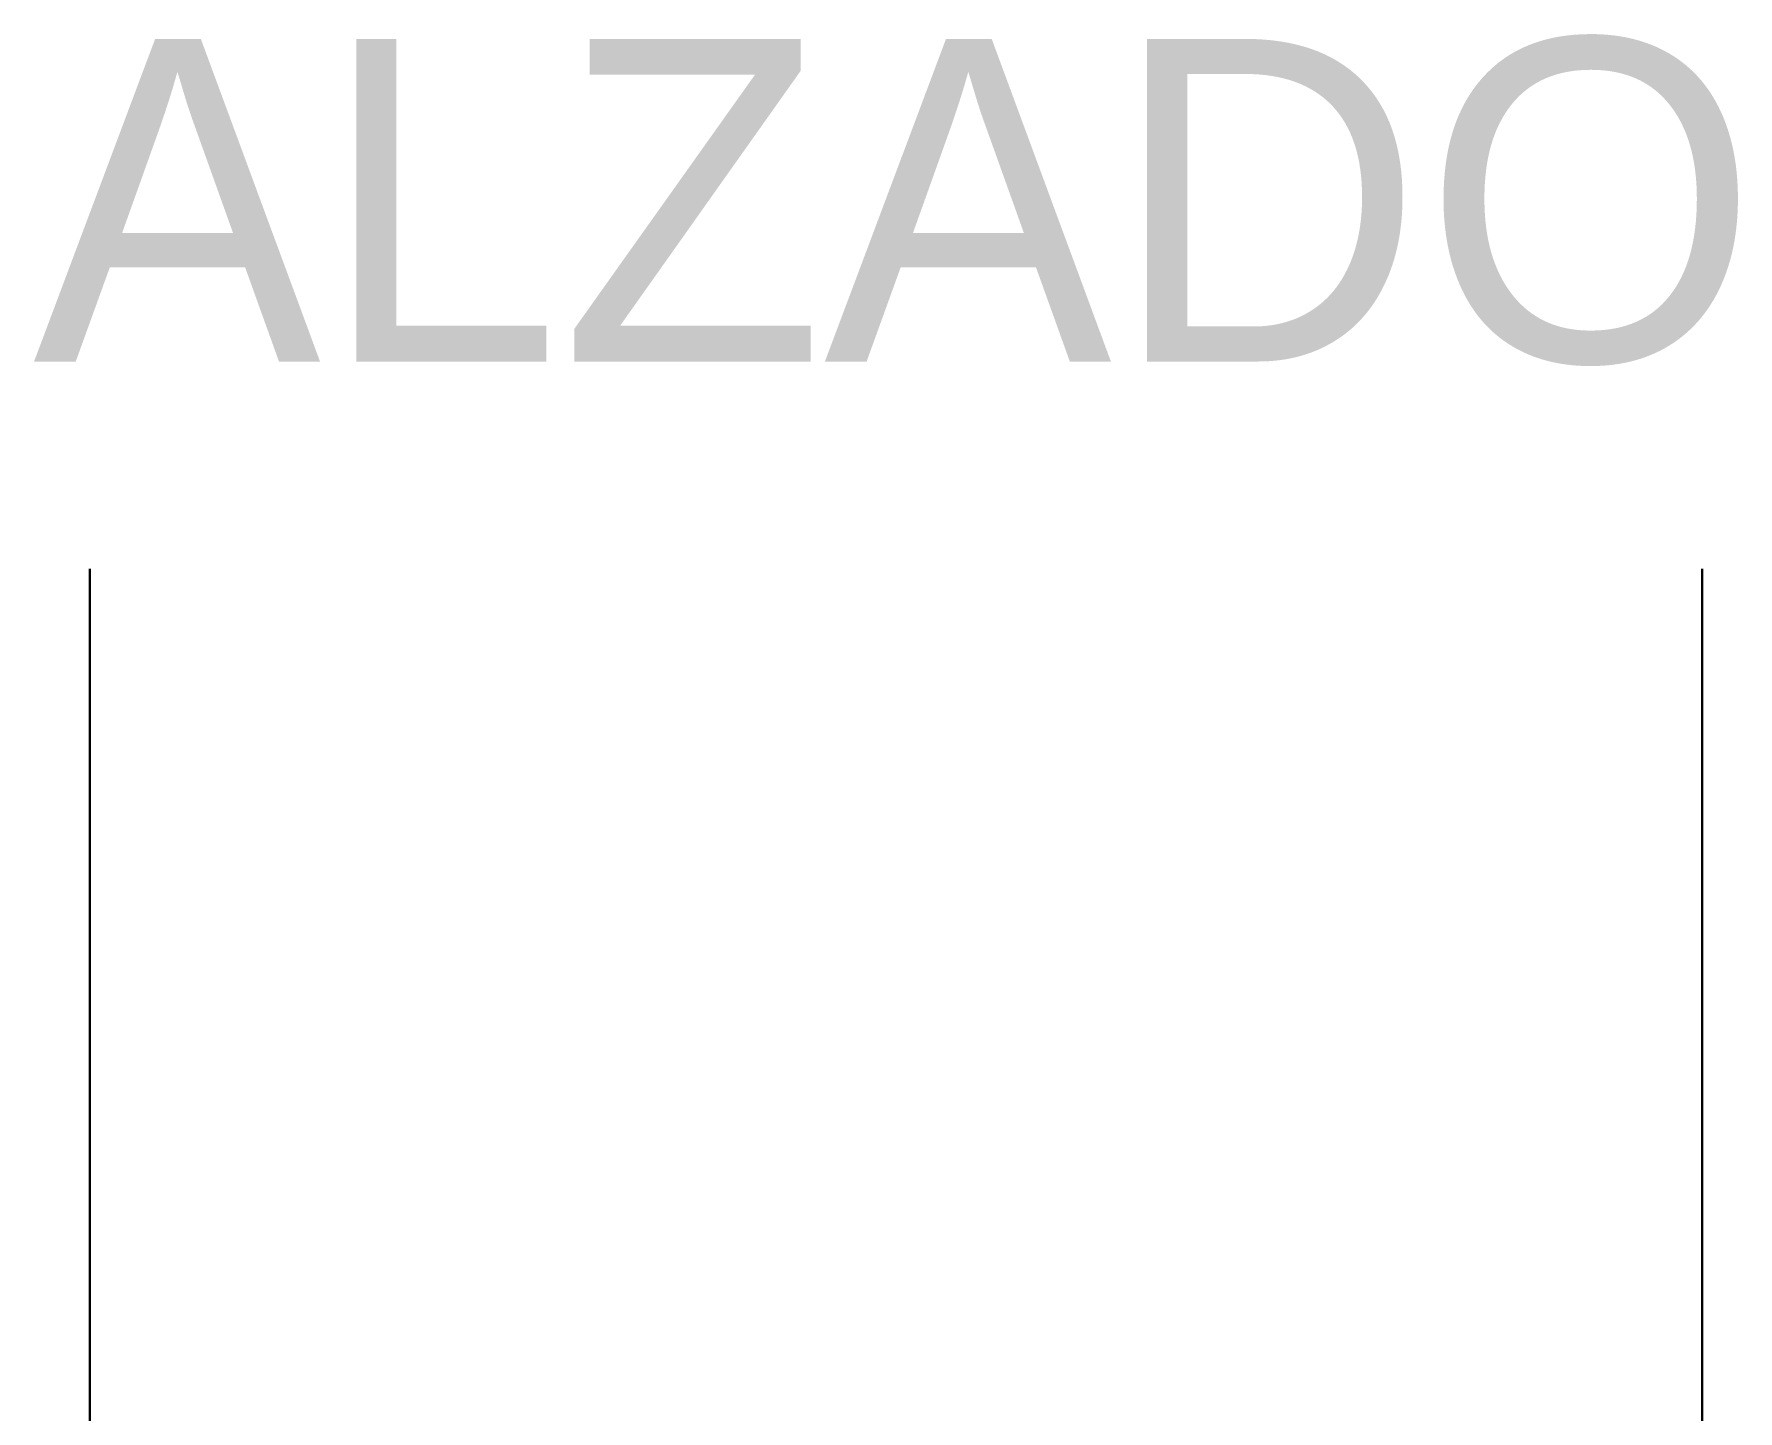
# Model space of a CAD drawing. Extents: x 0 to 2378, y 0 to 1682.
# Drawn here: x 617.84 to 654.82, y 1197.07 to 1226.95 of the extents above; entities that cross this region are included whole.
import ezdxf
from ezdxf.enums import TextEntityAlignment as Align

# ---------------------------------------------------------------- set-up
doc = ezdxf.new("R2010")
doc.units = 0
doc.layers.add('TEXTO', color=7, linetype='CONTINUOUS')
doc.layers.add('VISIBLE', color=7, linetype='CONTINUOUS')

msp = doc.modelspace()

# ---------------------------------------------------------------- linework, layer by layer
at = {"layer": 'VISIBLE'}
for p, q in [((619.0438, 1215.3431), (619.0438, 1215.0931)), ((619.0438, 1215.0931), (619.0438, 1215.3431)), ((654.0438, 1215.0931), (654.0438, 1215.3431)), ((654.0438, 1215.3431), (654.0438, 1215.0931)), ((619.0438, 1215.293), (619.0438, 1215.2401)), ((619.0438, 1215.2579), (619.0438, 1215.293)), ((619.0438, 1215.293), (619.0438, 1215.2531)), ((619.0438, 1214.8031), (619.0438, 1215.293)), ((619.0438, 1215.2831), (619.0438, 1215.2808)), ((619.0438, 1214.8233), (619.0438, 1215.2831)), ((619.0438, 1215.2831), (619.0438, 1214.763)), ((619.0438, 1215.263), (619.0438, 1215.2831)), ((619.0438, 1215.2808), (619.0438, 1215.263)), ((619.0438, 1215.263), (619.0438, 1214.713)), ((619.0438, 1214.713), (619.0438, 1215.263)), ((619.0438, 1215.2531), (619.0438, 1215.2579)), ((619.0438, 1214.7341), (619.0438, 1215.2531)), ((619.0438, 1215.2531), (619.0438, 1214.6731)), ((619.0438, 1215.2401), (619.0438, 1214.8031)), ((619.0438, 1215.0931), (619.0438, 1214.353)), ((619.0438, 1214.353), (619.0438, 1215.0931)), ((619.0438, 1214.5978), (619.0438, 1215.0931)), ((619.0438, 1215.0931), (619.0438, 1214.5328)), ((654.0438, 1215.2401), (654.0438, 1215.293)), ((654.0438, 1215.293), (654.0438, 1215.2579)), ((654.0438, 1215.2531), (654.0438, 1215.293)), ((654.0438, 1215.293), (654.0438, 1214.8031)), ((654.0438, 1215.2808), (654.0438, 1215.2831)), ((654.0438, 1215.2831), (654.0438, 1214.8233)), ((654.0438, 1214.763), (654.0438, 1215.2831)), ((654.0438, 1215.2831), (654.0438, 1215.263)), ((654.0438, 1215.263), (654.0438, 1215.2808)), ((654.0438, 1214.713), (654.0438, 1215.263)), ((654.0438, 1215.263), (654.0438, 1214.713)), ((654.0438, 1215.2579), (654.0438, 1215.2531)), ((654.0438, 1215.2531), (654.0438, 1214.7341)), ((654.0438, 1214.6731), (654.0438, 1215.2531)), ((654.0438, 1214.8031), (654.0438, 1215.2401)), ((654.0438, 1214.353), (654.0438, 1215.0931)), ((654.0438, 1215.0931), (654.0438, 1214.353)), ((654.0438, 1215.0931), (654.0438, 1214.5978)), ((654.0438, 1214.5328), (654.0438, 1215.0931)), ((619.0438, 1214.763), (619.0438, 1214.8233)), ((619.0438, 1214.8031), (619.0438, 1214.6886)), ((619.0438, 1214.6872), (619.0438, 1214.8031)), ((619.0438, 1213.8395), (619.0438, 1214.763)), ((619.0438, 1214.763), (619.0438, 1213.7031)), ((619.0438, 1214.6731), (619.0438, 1214.7341)), ((619.0438, 1214.713), (619.0438, 1213.623)), ((619.0438, 1213.623), (619.0438, 1214.713)), ((619.0438, 1213.9428), (619.0438, 1214.713)), ((619.0438, 1214.6886), (619.0438, 1213.7831)), ((619.0438, 1213.9005), (619.0438, 1214.6872)), ((619.0438, 1213.6912), (619.0438, 1214.6731)), ((619.0438, 1214.6731), (619.0438, 1214.6175)), ((619.0438, 1214.6175), (619.0438, 1213.573)), ((619.0438, 1213.9031), (619.0438, 1214.6175)), ((654.0438, 1214.8233), (654.0438, 1214.763)), ((654.0438, 1214.6886), (654.0438, 1214.8031)), ((654.0438, 1214.8031), (654.0438, 1214.6872)), ((654.0438, 1214.763), (654.0438, 1213.8395)), ((654.0438, 1213.7031), (654.0438, 1214.763)), ((654.0438, 1214.7341), (654.0438, 1214.6731)), ((654.0438, 1213.623), (654.0438, 1214.713)), ((654.0438, 1214.713), (654.0438, 1213.623)), ((654.0438, 1214.713), (654.0438, 1213.9428)), ((654.0438, 1213.7831), (654.0438, 1214.6886)), ((654.0438, 1214.6872), (654.0438, 1213.9005)), ((654.0438, 1214.6731), (654.0438, 1213.6912)), ((654.0438, 1214.6175), (654.0438, 1214.6731)), ((654.0438, 1213.573), (654.0438, 1214.6175)), ((654.0438, 1214.6175), (654.0438, 1213.9031)), ((619.0438, 1214.353), (619.0438, 1214.5978)), ((619.0438, 1214.5328), (619.0438, 1214.353)), ((619.0438, 1214.353), (619.0438, 1213.8122)), ((619.0438, 1213.9131), (619.0438, 1214.353)), ((654.0438, 1214.5978), (654.0438, 1214.353)), ((654.0438, 1214.353), (654.0438, 1214.5328)), ((654.0438, 1213.8122), (654.0438, 1214.353)), ((654.0438, 1214.353), (654.0438, 1213.9131)), ((619.0438, 1213.623), (619.0438, 1213.9428)), ((619.0438, 1213.133), (619.0438, 1213.9131)), ((619.0438, 1213.573), (619.0438, 1213.9031)), ((619.0438, 1213.7831), (619.0438, 1213.9005)), ((619.0438, 1213.9005), (619.0438, 1213.8118)), ((654.0438, 1213.9428), (654.0438, 1213.623)), ((654.0438, 1213.9131), (654.0438, 1213.133)), ((654.0438, 1213.9031), (654.0438, 1213.573)), ((654.0438, 1213.9005), (654.0438, 1213.7831)), ((654.0438, 1213.8118), (654.0438, 1213.9005)), ((619.0438, 1213.7031), (619.0438, 1213.8395)), ((619.0438, 1213.8395), (619.0438, 1213.7591)), ((619.0438, 1213.8122), (619.0438, 1213.133)), ((619.0438, 1213.8118), (619.0438, 1213.7831)), ((619.0438, 1213.7831), (619.0438, 1213.6361)), ((619.0438, 1212.4292), (619.0438, 1213.7831)), ((619.0438, 1213.7591), (619.0438, 1213.7031)), ((619.0438, 1212.3553), (619.0438, 1213.7031)), ((619.0438, 1213.7031), (619.0438, 1213.0104)), ((619.0438, 1213.573), (619.0438, 1213.6912)), ((619.0438, 1213.6361), (619.0438, 1212.263)), ((619.0438, 1213.623), (619.0438, 1212.0331)), ((619.0438, 1213.1352), (619.0438, 1213.623)), ((619.0438, 1212.1367), (619.0438, 1213.573)), ((619.0438, 1213.573), (619.0438, 1211.9731)), ((654.0438, 1213.8395), (654.0438, 1213.7031)), ((654.0438, 1213.7591), (654.0438, 1213.8395)), ((654.0438, 1213.133), (654.0438, 1213.8122)), ((654.0438, 1213.7831), (654.0438, 1213.8118)), ((654.0438, 1213.6361), (654.0438, 1213.7831)), ((654.0438, 1213.7831), (654.0438, 1212.4292)), ((654.0438, 1213.7031), (654.0438, 1213.7591)), ((654.0438, 1213.7031), (654.0438, 1212.3553)), ((654.0438, 1213.0104), (654.0438, 1213.7031)), ((654.0438, 1213.6912), (654.0438, 1213.573)), ((654.0438, 1212.263), (654.0438, 1213.6361)), ((654.0438, 1212.0331), (654.0438, 1213.623)), ((654.0438, 1213.623), (654.0438, 1213.1352)), ((654.0438, 1213.573), (654.0438, 1212.1367)), ((654.0438, 1211.9731), (654.0438, 1213.573)), ((619.0438, 1212.2101), (619.0438, 1213.1352)), ((619.0438, 1213.1352), (619.0438, 1212.3026)), ((619.0438, 1213.133), (619.0438, 1211.574)), ((619.0438, 1213.0714), (619.0438, 1213.133)), ((654.0438, 1213.1352), (654.0438, 1212.2101)), ((654.0438, 1212.3026), (654.0438, 1213.1352)), ((654.0438, 1211.574), (654.0438, 1213.133)), ((654.0438, 1213.133), (654.0438, 1213.0714)), ((619.0438, 1211.463), (619.0438, 1213.0714)), ((619.0438, 1213.0104), (619.0438, 1212.133)), ((619.0438, 1212.5571), (619.0438, 1213.0104)), ((654.0438, 1213.0714), (654.0438, 1211.463)), ((654.0438, 1212.133), (654.0438, 1213.0104)), ((654.0438, 1213.0104), (654.0438, 1212.5571)), ((619.0438, 1212.133), (619.0438, 1212.5571)), ((619.0438, 1211.8631), (619.0438, 1212.4493)), ((619.0438, 1212.263), (619.0438, 1212.4292)), ((654.0438, 1212.5571), (654.0438, 1212.133)), ((654.0438, 1212.4493), (654.0438, 1211.8631)), ((654.0438, 1212.4292), (654.0438, 1212.263)), ((619.0438, 1212.133), (619.0438, 1212.3553)), ((619.0438, 1212.3431), (619.0438, 1212.123)), ((619.0438, 1212.123), (619.0438, 1212.3431)), ((619.0438, 1212.3031), (619.0438, 1212.295)), ((619.0438, 1212.3031), (619.0438, 1212.263)), ((619.0438, 1211.8631), (619.0438, 1212.3031)), ((619.0438, 1212.3031), (619.0438, 1211.8631)), ((619.0438, 1212.263), (619.0438, 1212.3031)), ((619.0438, 1212.3026), (619.0438, 1212.2101)), ((619.0438, 1212.293), (619.0438, 1211.823)), ((619.0438, 1212.273), (619.0438, 1212.293)), ((619.0438, 1212.293), (619.0438, 1212.273)), ((619.0438, 1211.823), (619.0438, 1212.293)), ((619.0438, 1212.273), (619.0438, 1211.5941)), ((619.0438, 1211.773), (619.0438, 1212.273)), ((619.0438, 1212.273), (619.0438, 1211.773)), ((619.0438, 1212.263), (619.0438, 1212.0252)), ((619.0438, 1210.6148), (619.0438, 1212.263)), ((619.0438, 1212.263), (619.0438, 1211.7242)), ((619.0438, 1212.263), (619.0438, 1211.743)), ((619.0438, 1211.743), (619.0438, 1212.263)), ((619.0438, 1212.0331), (619.0438, 1212.2101)), ((619.0438, 1211.9731), (619.0438, 1212.1367)), ((619.0438, 1210.5169), (619.0438, 1212.133)), ((619.0438, 1212.133), (619.0438, 1210.0931)), ((619.0438, 1212.123), (619.0438, 1211.463)), ((619.0438, 1212.123), (619.0438, 1211.5296)), ((619.0438, 1212.0331), (619.0438, 1210.8711)), ((619.0438, 1210.2001), (619.0438, 1212.0331)), ((619.0438, 1212.0252), (619.0438, 1210.2531)), ((654.0438, 1212.3553), (654.0438, 1212.133)), ((654.0438, 1212.1261), (654.0438, 1212.3431)), ((654.0438, 1212.3431), (654.0438, 1212.34)), ((654.0438, 1212.34), (654.0438, 1212.123)), ((654.0438, 1212.295), (654.0438, 1212.3031)), ((654.0438, 1212.2636), (654.0438, 1212.3031)), ((654.0438, 1212.3031), (654.0438, 1212.2969)), ((654.0438, 1211.8693), (654.0438, 1212.3031)), ((654.0438, 1212.3031), (654.0438, 1212.3025)), ((654.0438, 1212.2101), (654.0438, 1212.3026)), ((654.0438, 1212.3025), (654.0438, 1212.263)), ((654.0438, 1212.2969), (654.0438, 1211.8631)), ((654.0438, 1211.8297), (654.0438, 1212.293)), ((654.0438, 1212.293), (654.0438, 1212.2928)), ((654.0438, 1212.2733), (654.0438, 1212.293)), ((654.0438, 1212.293), (654.0438, 1212.2864)), ((654.0438, 1212.2928), (654.0438, 1212.273)), ((654.0438, 1212.2864), (654.0438, 1211.823)), ((654.0438, 1212.273), (654.0438, 1212.2733)), ((654.0438, 1211.5941), (654.0438, 1212.273)), ((654.0438, 1212.273), (654.0438, 1212.266)), ((654.0438, 1211.7801), (654.0438, 1212.273)), ((654.0438, 1212.266), (654.0438, 1211.773)), ((654.0438, 1212.263), (654.0438, 1212.2636)), ((654.0438, 1212.0252), (654.0438, 1212.263)), ((654.0438, 1212.263), (654.0438, 1210.6148)), ((654.0438, 1211.7242), (654.0438, 1212.263)), ((654.0438, 1211.7504), (654.0438, 1212.263)), ((654.0438, 1212.263), (654.0438, 1212.2557)), ((654.0438, 1212.2557), (654.0438, 1211.743)), ((654.0438, 1212.2101), (654.0438, 1212.0331)), ((654.0438, 1212.1367), (654.0438, 1211.9731)), ((654.0438, 1212.133), (654.0438, 1210.5169)), ((654.0438, 1210.0931), (654.0438, 1212.133)), ((654.0438, 1212.123), (654.0438, 1212.1261)), ((654.0438, 1211.463), (654.0438, 1212.123)), ((654.0438, 1211.5296), (654.0438, 1212.123)), ((654.0438, 1212.123), (654.0438, 1212.1138)), ((654.0438, 1212.1138), (654.0438, 1211.463)), ((654.0438, 1210.8711), (654.0438, 1212.0331)), ((654.0438, 1212.0331), (654.0438, 1210.2001)), ((654.0438, 1210.2531), (654.0438, 1212.0252)), ((619.0438, 1211.9731), (619.0438, 1210.7909)), ((619.0438, 1210.0984), (619.0438, 1211.9731)), ((619.0438, 1211.8631), (619.0438, 1210.6501)), ((619.0438, 1210.9531), (619.0438, 1211.8631)), ((619.0438, 1211.8631), (619.0438, 1210.9531)), ((619.0438, 1211.823), (619.0438, 1210.5884)), ((619.0438, 1211.823), (619.0438, 1210.873)), ((619.0438, 1210.873), (619.0438, 1211.823)), ((619.0438, 1211.773), (619.0438, 1211.5611)), ((619.0438, 1210.8031), (619.0438, 1211.773)), ((619.0438, 1211.773), (619.0438, 1210.8031)), ((619.0438, 1211.743), (619.0438, 1211.7073)), ((619.0438, 1211.743), (619.0438, 1210.763)), ((619.0438, 1210.763), (619.0438, 1211.743)), ((619.0438, 1211.7073), (619.0438, 1211.3085)), ((654.0438, 1210.7909), (654.0438, 1211.9731)), ((654.0438, 1211.9731), (654.0438, 1210.0984)), ((654.0438, 1211.8631), (654.0438, 1211.8693)), ((654.0438, 1210.6501), (654.0438, 1211.8631)), ((654.0438, 1211.8631), (654.0438, 1211.8502)), ((654.0438, 1210.9659), (654.0438, 1211.8631)), ((654.0438, 1211.8502), (654.0438, 1210.9531)), ((654.0438, 1211.823), (654.0438, 1211.8297)), ((654.0438, 1210.5884), (654.0438, 1211.823)), ((654.0438, 1210.8864), (654.0438, 1211.823)), ((654.0438, 1211.823), (654.0438, 1211.8097)), ((654.0438, 1211.8097), (654.0438, 1210.873)), ((654.0438, 1211.773), (654.0438, 1211.7801)), ((654.0438, 1211.5611), (654.0438, 1211.773)), ((654.0438, 1211.773), (654.0438, 1211.7594)), ((654.0438, 1210.8167), (654.0438, 1211.773)), ((654.0438, 1211.7594), (654.0438, 1210.8031)), ((654.0438, 1211.743), (654.0438, 1211.7504)), ((654.0438, 1211.7073), (654.0438, 1211.743)), ((654.0438, 1210.7769), (654.0438, 1211.743)), ((654.0438, 1211.743), (654.0438, 1211.7292)), ((654.0438, 1211.7292), (654.0438, 1210.763)), ((654.0438, 1211.3085), (654.0438, 1211.7073)), ((619.0438, 1211.574), (619.0438, 1211.463)), ((619.0438, 1210.8031), (619.0438, 1211.5611)), ((619.0438, 1210.763), (619.0438, 1211.5502)), ((619.0438, 1211.463), (619.0438, 1211.5296)), ((619.0438, 1211.4116), (619.0438, 1211.463)), ((619.0438, 1211.463), (619.0438, 1211.4557)), ((619.0438, 1211.463), (619.0438, 1209.353)), ((619.0438, 1208.873), (619.0438, 1211.463)), ((619.0438, 1210.373), (619.0438, 1211.463)), ((619.0438, 1211.1624), (619.0438, 1211.463)), ((619.0438, 1211.463), (619.0438, 1211.0903)), ((619.0438, 1211.4557), (619.0438, 1211.4556)), ((619.0438, 1210.9269), (619.0438, 1211.4557)), ((619.0438, 1209.353), (619.0438, 1211.4116)), ((619.0438, 1211.4116), (619.0438, 1210.8549)), ((619.0438, 1211.3085), (619.0438, 1210.1932)), ((654.0438, 1211.463), (654.0438, 1211.574)), ((654.0438, 1211.5611), (654.0438, 1210.8031)), ((654.0438, 1211.5502), (654.0438, 1210.763)), ((654.0438, 1211.5296), (654.0438, 1211.463)), ((654.0438, 1211.4723), (654.0438, 1211.5296)), ((654.0438, 1211.463), (654.0438, 1211.4723)), ((654.0438, 1211.463), (654.0438, 1211.4116)), ((654.0438, 1211.4557), (654.0438, 1211.463)), ((654.0438, 1209.353), (654.0438, 1211.463)), ((654.0438, 1211.463), (654.0438, 1208.873)), ((654.0438, 1211.463), (654.0438, 1210.373)), ((654.0438, 1211.463), (654.0438, 1211.1624)), ((654.0438, 1211.0903), (654.0438, 1211.463)), ((654.0438, 1211.4556), (654.0438, 1211.4557)), ((654.0438, 1211.4557), (654.0438, 1211.4477)), ((654.0438, 1211.4477), (654.0438, 1210.9269)), ((654.0438, 1211.4116), (654.0438, 1209.353)), ((654.0438, 1210.8549), (654.0438, 1211.4116)), ((654.0438, 1210.1932), (654.0438, 1211.3085)), ((619.0438, 1209.353), (619.0438, 1211.1624)), ((619.0438, 1211.0903), (619.0438, 1210.373)), ((619.0438, 1210.9531), (619.0438, 1210.6744)), ((619.0438, 1210.6524), (619.0438, 1210.9531)), ((619.0438, 1210.9531), (619.0438, 1209.5831)), ((619.0438, 1210.373), (619.0438, 1210.9269)), ((654.0438, 1211.1624), (654.0438, 1209.353)), ((654.0438, 1210.3884), (654.0438, 1211.0903)), ((654.0438, 1210.9531), (654.0438, 1210.9659)), ((654.0438, 1210.6744), (654.0438, 1210.9531)), ((654.0438, 1210.9531), (654.0438, 1210.9337)), ((654.0438, 1209.6024), (654.0438, 1210.9531)), ((654.0438, 1210.9337), (654.0438, 1210.6524)), ((654.0438, 1210.9269), (654.0438, 1210.373)), ((619.0438, 1210.873), (619.0438, 1210.5925)), ((619.0438, 1210.873), (619.0438, 1209.4731)), ((619.0438, 1210.8711), (619.0438, 1209.963)), ((619.0438, 1210.8549), (619.0438, 1209.353)), ((619.0438, 1210.8031), (619.0438, 1208.9612)), ((619.0438, 1209.383), (619.0438, 1210.8031)), ((619.0438, 1210.8031), (619.0438, 1210.7972)), ((619.0438, 1209.383), (619.0438, 1210.7972)), ((619.0438, 1210.7909), (619.0438, 1209.8931)), ((619.0438, 1210.763), (619.0438, 1209.6099)), ((619.0438, 1210.763), (619.0438, 1210.7541)), ((619.0438, 1209.323), (619.0438, 1210.763)), ((619.0438, 1209.323), (619.0438, 1210.7541)), ((619.0438, 1210.7541), (619.0438, 1209.7037)), ((619.0438, 1210.6744), (619.0438, 1210.6524)), ((619.0438, 1209.5831), (619.0438, 1210.6524)), ((619.0438, 1210.2531), (619.0438, 1210.6148)), ((619.0438, 1210.5925), (619.0438, 1210.5648)), ((619.0438, 1209.4731), (619.0438, 1210.5925)), ((619.0438, 1209.4731), (619.0438, 1210.5648)), ((654.0438, 1210.873), (654.0438, 1210.8864)), ((654.0438, 1210.5925), (654.0438, 1210.873)), ((654.0438, 1209.4928), (654.0438, 1210.873)), ((654.0438, 1210.873), (654.0438, 1210.8533)), ((654.0438, 1209.963), (654.0438, 1210.8711)), ((654.0438, 1209.353), (654.0438, 1210.8549)), ((654.0438, 1210.8533), (654.0438, 1210.5925)), ((654.0438, 1210.8031), (654.0438, 1210.8167)), ((654.0438, 1208.9612), (654.0438, 1210.8031)), ((654.0438, 1210.8031), (654.0438, 1210.7831)), ((654.0438, 1210.7972), (654.0438, 1210.8031)), ((654.0438, 1210.7972), (654.0438, 1209.383)), ((654.0438, 1209.403), (654.0438, 1210.7972)), ((654.0438, 1209.8931), (654.0438, 1210.7909)), ((654.0438, 1210.7831), (654.0438, 1209.383)), ((654.0438, 1210.763), (654.0438, 1210.7769)), ((654.0438, 1209.6099), (654.0438, 1210.763)), ((654.0438, 1210.7541), (654.0438, 1210.763)), ((654.0438, 1210.763), (654.0438, 1210.7428)), ((654.0438, 1210.7541), (654.0438, 1209.323)), ((654.0438, 1209.7037), (654.0438, 1210.7541)), ((654.0438, 1210.7428), (654.0438, 1209.323)), ((654.0438, 1210.6524), (654.0438, 1210.6744)), ((654.0438, 1210.6524), (654.0438, 1209.5831)), ((654.0438, 1210.6148), (654.0438, 1210.2531)), ((654.0438, 1210.5648), (654.0438, 1210.5925)), ((654.0438, 1210.5925), (654.0438, 1209.4731)), ((654.0438, 1210.5648), (654.0438, 1209.4731)), ((619.0438, 1210.0931), (619.0438, 1210.5169)), ((619.0438, 1210.373), (619.0438, 1207.7525)), ((619.0438, 1210.373), (619.0438, 1208.873)), ((619.0438, 1208.873), (619.0438, 1210.373)), ((619.0438, 1210.2531), (619.0438, 1210.0264)), ((619.0438, 1207.8131), (619.0438, 1210.2531)), ((619.0438, 1210.2531), (619.0438, 1209.4123)), ((619.0438, 1209.963), (619.0438, 1210.2001)), ((654.0438, 1210.5169), (654.0438, 1210.0931)), ((654.0438, 1210.373), (654.0438, 1210.3884)), ((654.0438, 1207.7525), (654.0438, 1210.373)), ((654.0438, 1208.8942), (654.0438, 1210.373)), ((654.0438, 1210.373), (654.0438, 1210.3519)), ((654.0438, 1210.3519), (654.0438, 1208.873)), ((654.0438, 1210.0264), (654.0438, 1210.2531)), ((654.0438, 1210.2531), (654.0438, 1207.8131)), ((654.0438, 1209.4123), (654.0438, 1210.2531)), ((654.0438, 1210.2001), (654.0438, 1209.963)), ((619.0438, 1209.8931), (619.0438, 1210.0984)), ((619.0438, 1210.0931), (619.0438, 1209.3078)), ((619.0438, 1207.603), (619.0438, 1210.0931)), ((619.0438, 1210.0264), (619.0438, 1207.8131)), ((619.0438, 1208.9034), (619.0438, 1209.963)), ((619.0438, 1209.963), (619.0438, 1209.6399)), ((619.0438, 1209.8931), (619.0438, 1207.383)), ((619.0438, 1207.6683), (619.0438, 1209.8931)), ((619.0438, 1209.7623), (619.0438, 1209.8931)), ((654.0438, 1210.0984), (654.0438, 1209.8931)), ((654.0438, 1209.3078), (654.0438, 1210.0931)), ((654.0438, 1210.0931), (654.0438, 1207.603)), ((654.0438, 1207.8131), (654.0438, 1210.0264)), ((654.0438, 1209.963), (654.0438, 1208.9034)), ((654.0438, 1209.6399), (654.0438, 1209.963)), ((654.0438, 1207.383), (654.0438, 1209.8931)), ((654.0438, 1209.8931), (654.0438, 1207.6683)), ((654.0438, 1209.8931), (654.0438, 1209.7623)), ((619.0438, 1207.383), (619.0438, 1209.7623)), ((619.0438, 1209.7037), (619.0438, 1209.323)), ((619.0438, 1209.6399), (619.0438, 1207.4431)), ((619.0438, 1209.5831), (619.0438, 1206.629)), ((619.0438, 1209.4693), (619.0438, 1209.5831)), ((619.0438, 1209.5831), (619.0438, 1207.793)), ((619.0438, 1209.4731), (619.0438, 1206.3579)), ((619.0438, 1209.4731), (619.0438, 1209.247)), ((619.0438, 1207.6431), (619.0438, 1209.4731)), ((619.0438, 1207.793), (619.0438, 1209.4693)), ((654.0438, 1209.7623), (654.0438, 1207.383)), ((654.0438, 1209.3433), (654.0438, 1209.7037)), ((654.0438, 1207.4431), (654.0438, 1209.6399)), ((654.0438, 1209.5831), (654.0438, 1209.6024)), ((654.0438, 1206.629), (654.0438, 1209.5831)), ((654.0438, 1209.5831), (654.0438, 1209.5578)), ((654.0438, 1207.8183), (654.0438, 1209.5831)), ((654.0438, 1209.5578), (654.0438, 1209.4693)), ((654.0438, 1209.4731), (654.0438, 1209.4928)), ((654.0438, 1206.3579), (654.0438, 1209.4731)), ((654.0438, 1209.247), (654.0438, 1209.4731)), ((654.0438, 1209.4731), (654.0438, 1209.4473)), ((654.0438, 1209.4693), (654.0438, 1207.793)), ((654.0438, 1209.4473), (654.0438, 1207.6431)), ((619.0438, 1209.4123), (619.0438, 1207.8131)), ((619.0438, 1209.383), (619.0438, 1208.9644)), ((619.0438, 1209.383), (619.0438, 1207.523)), ((619.0438, 1209.353), (619.0438, 1207.7401)), ((619.0438, 1207.2932), (619.0438, 1209.353)), ((619.0438, 1209.323), (619.0438, 1207.463)), ((619.0438, 1207.463), (619.0438, 1209.323)), ((619.0438, 1209.3078), (619.0438, 1207.603)), ((619.0438, 1207.6431), (619.0438, 1209.247)), ((619.0438, 1207.9975), (619.0438, 1209.1668)), ((654.0438, 1207.8131), (654.0438, 1209.4123)), ((654.0438, 1209.383), (654.0438, 1209.403)), ((654.0438, 1208.9644), (654.0438, 1209.383)), ((654.0438, 1209.383), (654.0438, 1209.3568)), ((654.0438, 1207.5492), (654.0438, 1209.383)), ((654.0438, 1209.3568), (654.0438, 1208.9644)), ((654.0438, 1207.7401), (654.0438, 1209.353)), ((654.0438, 1209.353), (654.0438, 1207.2932)), ((654.0438, 1209.323), (654.0438, 1209.3433)), ((654.0438, 1207.4892), (654.0438, 1209.323)), ((654.0438, 1209.323), (654.0438, 1209.2968)), ((654.0438, 1207.603), (654.0438, 1209.3078)), ((654.0438, 1209.2968), (654.0438, 1207.463)), ((654.0438, 1209.247), (654.0438, 1207.6431)), ((654.0438, 1207.6688), (654.0438, 1209.247)), ((654.0438, 1209.1668), (654.0438, 1207.9975)), ((619.0438, 1208.9644), (619.0438, 1207.9961)), ((619.0438, 1207.523), (619.0438, 1208.9644)), ((619.0438, 1207.4431), (619.0438, 1208.9034)), ((619.0438, 1208.873), (619.0438, 1207.3469)), ((619.0438, 1208.873), (619.0438, 1207.6864)), ((619.0438, 1207.9145), (619.0438, 1208.8611)), ((654.0438, 1207.9961), (654.0438, 1208.9644)), ((654.0438, 1208.9644), (654.0438, 1207.523)), ((654.0438, 1208.9034), (654.0438, 1207.4431)), ((654.0438, 1208.873), (654.0438, 1208.8942)), ((654.0438, 1207.3469), (654.0438, 1208.873)), ((654.0438, 1207.6864), (654.0438, 1208.873)), ((654.0438, 1208.873), (654.0438, 1208.8464)), ((654.0438, 1208.8611), (654.0438, 1207.9145)), ((654.0438, 1208.8464), (654.0438, 1207.3469)), ((619.0438, 1207.6864), (619.0438, 1208.6218)), ((654.0438, 1208.6218), (654.0438, 1207.6864)), ((619.0438, 1205.2831), (619.0438, 1208.1864)), ((619.0438, 1206.1204), (619.0438, 1208.0949)), ((619.0438, 1207.9961), (619.0438, 1207.9975)), ((619.0438, 1207.523), (619.0438, 1207.9961)), ((654.0438, 1208.1864), (654.0438, 1205.2831)), ((654.0438, 1208.0949), (654.0438, 1206.1204)), ((654.0438, 1207.9975), (654.0438, 1207.9961)), ((654.0438, 1207.9961), (654.0438, 1207.523)), ((619.0438, 1207.9132), (619.0438, 1207.9145)), ((619.0438, 1207.463), (619.0438, 1207.9132)), ((619.0438, 1207.8131), (619.0438, 1207.4632)), ((619.0438, 1205.687), (619.0438, 1207.8131)), ((619.0438, 1207.793), (619.0438, 1206.2055)), ((619.0438, 1205.7351), (619.0438, 1207.793)), ((619.0438, 1207.793), (619.0438, 1205.603)), ((619.0438, 1207.7401), (619.0438, 1206.9435)), ((619.0438, 1202.2031), (619.0438, 1207.698)), ((619.0438, 1207.288), (619.0438, 1207.6864)), ((619.0438, 1207.6864), (619.0438, 1206.9831)), ((619.0438, 1207.383), (619.0438, 1207.6683)), ((619.0438, 1207.6431), (619.0438, 1205.8846)), ((619.0438, 1207.6431), (619.0438, 1205.4231)), ((619.0438, 1205.4231), (619.0438, 1207.6431)), ((619.0438, 1205.0991), (619.0438, 1207.603)), ((619.0438, 1207.603), (619.0438, 1207.2484)), ((654.0438, 1207.9145), (654.0438, 1207.9132)), ((654.0438, 1207.9132), (654.0438, 1207.463)), ((654.0438, 1207.793), (654.0438, 1207.8183)), ((654.0438, 1207.4632), (654.0438, 1207.8131)), ((654.0438, 1207.8131), (654.0438, 1205.687)), ((654.0438, 1206.2055), (654.0438, 1207.793)), ((654.0438, 1207.793), (654.0438, 1207.7622)), ((654.0438, 1205.6339), (654.0438, 1207.793)), ((654.0438, 1207.7622), (654.0438, 1205.7351)), ((654.0438, 1206.9435), (654.0438, 1207.7401)), ((654.0438, 1207.698), (654.0438, 1202.2031)), ((654.0438, 1207.6864), (654.0438, 1207.288)), ((654.0438, 1207.0097), (654.0438, 1207.6864)), ((654.0438, 1207.6431), (654.0438, 1207.6688)), ((654.0438, 1207.6683), (654.0438, 1207.383)), ((654.0438, 1205.8846), (654.0438, 1207.6431)), ((654.0438, 1205.4543), (654.0438, 1207.6431)), ((654.0438, 1207.6431), (654.0438, 1207.6118)), ((654.0438, 1207.6118), (654.0438, 1205.4231)), ((654.0438, 1207.603), (654.0438, 1205.0991)), ((654.0438, 1207.2484), (654.0438, 1207.603)), ((619.0438, 1205.2831), (619.0438, 1207.523)), ((619.0438, 1207.523), (619.0438, 1205.2831)), ((619.0438, 1207.4632), (619.0438, 1204.9731)), ((619.0438, 1207.463), (619.0438, 1206.1204)), ((619.0438, 1205.2231), (619.0438, 1207.463)), ((619.0438, 1207.4431), (619.0438, 1207.1268)), ((619.0438, 1204.543), (619.0438, 1207.4431)), ((619.0438, 1204.7531), (619.0438, 1207.402)), ((619.0438, 1207.383), (619.0438, 1206.169)), ((619.0438, 1204.7666), (619.0438, 1207.383)), ((619.0438, 1205.603), (619.0438, 1207.3542)), ((619.0438, 1207.3469), (619.0438, 1207.287)), ((619.0438, 1206.9831), (619.0438, 1207.3469)), ((619.0438, 1206.853), (619.0438, 1207.2932)), ((619.0438, 1207.287), (619.0438, 1207.288)), ((619.0438, 1206.9831), (619.0438, 1207.287)), ((619.0438, 1207.2484), (619.0438, 1204.7231)), ((619.0438, 1205.8924), (619.0438, 1207.2167)), ((654.0438, 1207.523), (654.0438, 1207.5492)), ((654.0438, 1207.523), (654.0438, 1207.4915)), ((654.0438, 1205.3146), (654.0438, 1207.523)), ((654.0438, 1207.4915), (654.0438, 1205.2831)), ((654.0438, 1207.463), (654.0438, 1207.4892)), ((654.0438, 1204.9731), (654.0438, 1207.4632)), ((654.0438, 1206.1204), (654.0438, 1207.463)), ((654.0438, 1207.463), (654.0438, 1207.4315)), ((654.0438, 1207.1268), (654.0438, 1207.4431)), ((654.0438, 1207.4431), (654.0438, 1204.543)), ((654.0438, 1207.4315), (654.0438, 1205.2231)), ((654.0438, 1207.402), (654.0438, 1204.7531)), ((654.0438, 1206.169), (654.0438, 1207.383)), ((654.0438, 1207.383), (654.0438, 1204.7666)), ((654.0438, 1207.3542), (654.0438, 1205.603)), ((654.0438, 1207.287), (654.0438, 1207.3469)), ((654.0438, 1207.3469), (654.0438, 1206.9831)), ((654.0438, 1207.2932), (654.0438, 1206.853)), ((654.0438, 1207.288), (654.0438, 1207.287)), ((654.0438, 1207.287), (654.0438, 1206.9831)), ((654.0438, 1204.7231), (654.0438, 1207.2484)), ((654.0438, 1207.2167), (654.0438, 1205.8924)), ((619.0438, 1207.1268), (619.0438, 1204.543)), ((619.0438, 1203.0631), (619.0438, 1207.0869)), ((619.0438, 1206.9831), (619.0438, 1204.7531)), ((619.0438, 1204.7531), (619.0438, 1206.9831)), ((619.0438, 1206.9435), (619.0438, 1206.853)), ((619.0438, 1206.853), (619.0438, 1204.071)), ((619.0438, 1204.013), (619.0438, 1206.853)), ((654.0438, 1204.543), (654.0438, 1207.1268)), ((654.0438, 1207.0869), (654.0438, 1203.0631)), ((654.0438, 1206.9831), (654.0438, 1207.0097)), ((654.0438, 1204.7845), (654.0438, 1206.9831)), ((654.0438, 1206.9831), (654.0438, 1206.9516)), ((654.0438, 1206.9516), (654.0438, 1204.7531)), ((654.0438, 1206.853), (654.0438, 1206.9435)), ((654.0438, 1204.071), (654.0438, 1206.853)), ((654.0438, 1206.853), (654.0438, 1204.013)), ((619.0438, 1206.2055), (619.0438, 1205.7351)), ((619.0438, 1206.169), (619.0438, 1204.4831)), ((619.0438, 1202.623), (619.0438, 1206.1234)), ((619.0438, 1205.2231), (619.0438, 1206.1204)), ((654.0438, 1205.7351), (654.0438, 1206.2055)), ((654.0438, 1204.4831), (654.0438, 1206.169)), ((654.0438, 1206.1234), (654.0438, 1202.623)), ((654.0438, 1206.1204), (654.0438, 1205.2231)), ((654.0438, 1205.2546), (654.0438, 1206.1204)), ((619.0438, 1202.8431), (619.0438, 1206.0517)), ((619.0438, 1205.8846), (619.0438, 1205.8924)), ((619.0438, 1205.4231), (619.0438, 1205.8846)), ((619.0438, 1205.603), (619.0438, 1205.7351)), ((654.0438, 1206.0517), (654.0438, 1202.8431)), ((654.0438, 1205.8924), (654.0438, 1205.8846)), ((654.0438, 1205.8846), (654.0438, 1205.4231)), ((654.0438, 1205.7351), (654.0438, 1205.603)), ((619.0438, 1204.9731), (619.0438, 1205.687)), ((619.0438, 1203.0631), (619.0438, 1205.603)), ((619.0438, 1205.603), (619.0438, 1203.0631)), ((619.0438, 1205.4231), (619.0438, 1202.8431)), ((619.0438, 1202.8431), (619.0438, 1205.4231)), ((654.0438, 1205.687), (654.0438, 1204.9731)), ((654.0438, 1205.603), (654.0438, 1205.6339)), ((654.0438, 1205.603), (654.0438, 1205.5673)), ((654.0438, 1203.0988), (654.0438, 1205.603)), ((654.0438, 1205.5673), (654.0438, 1203.0631)), ((654.0438, 1205.4231), (654.0438, 1205.4543)), ((654.0438, 1202.8794), (654.0438, 1205.4231)), ((654.0438, 1205.4231), (654.0438, 1205.3867)), ((654.0438, 1205.3867), (654.0438, 1202.8431)), ((619.0438, 1202.683), (619.0438, 1205.2831)), ((619.0438, 1205.2831), (619.0438, 1202.683)), ((619.0438, 1205.2231), (619.0438, 1202.623)), ((619.0438, 1202.623), (619.0438, 1205.2231)), ((619.0438, 1204.7231), (619.0438, 1205.0991)), ((654.0438, 1205.2831), (654.0438, 1205.3146)), ((654.0438, 1205.2831), (654.0438, 1205.2464)), ((654.0438, 1202.7197), (654.0438, 1205.2831)), ((654.0438, 1205.2231), (654.0438, 1205.2546)), ((654.0438, 1205.2464), (654.0438, 1202.683)), ((654.0438, 1202.6597), (654.0438, 1205.2231)), ((654.0438, 1205.2231), (654.0438, 1205.1864)), ((654.0438, 1205.1864), (654.0438, 1202.623)), ((654.0438, 1205.0991), (654.0438, 1204.7231)), ((619.0438, 1204.9731), (619.0438, 1204.6575)), ((619.0438, 1201.793), (619.0438, 1204.9731)), ((619.0438, 1204.4831), (619.0438, 1204.7666)), ((619.0438, 1204.7531), (619.0438, 1202.2031)), ((619.0438, 1202.2031), (619.0438, 1204.7531)), ((619.0438, 1204.7231), (619.0438, 1204.3702)), ((619.0438, 1201.9023), (619.0438, 1204.7231)), ((619.0438, 1204.6575), (619.0438, 1201.793)), ((654.0438, 1204.6575), (654.0438, 1204.9731)), ((654.0438, 1204.9731), (654.0438, 1201.793)), ((654.0438, 1204.7531), (654.0438, 1204.7845)), ((654.0438, 1204.7666), (654.0438, 1204.4831)), ((654.0438, 1202.239), (654.0438, 1204.7531)), ((654.0438, 1204.7531), (654.0438, 1204.7171)), ((654.0438, 1204.3702), (654.0438, 1204.7231)), ((654.0438, 1204.7231), (654.0438, 1201.9023)), ((654.0438, 1204.7171), (654.0438, 1202.2031)), ((654.0438, 1201.793), (654.0438, 1204.6575)), ((619.0438, 1204.543), (619.0438, 1201.3031)), ((619.0438, 1201.6921), (619.0438, 1204.543)), ((619.0438, 1204.4831), (619.0438, 1204.1285)), ((619.0438, 1201.6102), (619.0438, 1204.4831)), ((619.0438, 1204.3702), (619.0438, 1201.5031)), ((654.0438, 1201.3031), (654.0438, 1204.543)), ((654.0438, 1204.543), (654.0438, 1201.6921)), ((654.0438, 1204.1285), (654.0438, 1204.4831)), ((654.0438, 1204.4831), (654.0438, 1201.6102)), ((654.0438, 1201.5031), (654.0438, 1204.3702)), ((619.0438, 1204.1285), (619.0438, 1202.3589)), ((619.0438, 1204.071), (619.0438, 1204.013)), ((619.0438, 1204.013), (619.0438, 1202.3559)), ((619.0438, 1200.8631), (619.0438, 1204.013)), ((654.0438, 1202.3589), (654.0438, 1204.1285)), ((654.0438, 1204.013), (654.0438, 1204.071)), ((654.0438, 1202.3559), (654.0438, 1204.013)), ((654.0438, 1204.013), (654.0438, 1200.8631)), ((619.0438, 1200.213), (619.0438, 1203.0631)), ((619.0438, 1203.0631), (619.0438, 1200.213)), ((619.0438, 1202.8431), (619.0438, 1199.9531)), ((619.0438, 1199.9531), (619.0438, 1202.8431)), ((654.0438, 1203.0631), (654.0438, 1203.0988)), ((654.0438, 1203.0631), (654.0438, 1203.0229)), ((654.0438, 1200.2532), (654.0438, 1203.0631)), ((654.0438, 1203.0229), (654.0438, 1200.213)), ((654.0438, 1202.8431), (654.0438, 1202.8794)), ((654.0438, 1199.9938), (654.0438, 1202.8431)), ((654.0438, 1202.8431), (654.0438, 1202.8023)), ((654.0438, 1202.8023), (654.0438, 1199.9531)), ((619.0438, 1199.7831), (619.0438, 1202.683)), ((619.0438, 1202.683), (619.0438, 1199.7831)), ((619.0438, 1202.623), (619.0438, 1198.7952)), ((619.0438, 1202.623), (619.0438, 1199.7331)), ((619.0438, 1199.7331), (619.0438, 1202.623)), ((654.0438, 1202.683), (654.0438, 1202.7197)), ((654.0438, 1202.683), (654.0438, 1202.6422)), ((654.0438, 1199.8239), (654.0438, 1202.683)), ((654.0438, 1202.623), (654.0438, 1202.6597)), ((654.0438, 1202.6422), (654.0438, 1199.7831)), ((654.0438, 1198.7952), (654.0438, 1202.623)), ((654.0438, 1199.7738), (654.0438, 1202.623)), ((654.0438, 1202.623), (654.0438, 1202.5823)), ((654.0438, 1202.5823), (654.0438, 1199.7331)), ((619.0438, 1202.3589), (619.0438, 1201.2531)), ((619.0438, 1202.3559), (619.0438, 1200.8631)), ((619.0438, 1202.2031), (619.0438, 1199.3931)), ((619.0438, 1199.3931), (619.0438, 1202.2031)), ((654.0438, 1201.2531), (654.0438, 1202.3589)), ((654.0438, 1200.8631), (654.0438, 1202.3559)), ((654.0438, 1202.2031), (654.0438, 1202.239)), ((654.0438, 1199.4326), (654.0438, 1202.2031)), ((654.0438, 1202.2031), (654.0438, 1202.1635)), ((654.0438, 1202.1635), (654.0438, 1199.3931)), ((619.0438, 1144.2418), (619.0438, 1201.9324)), ((619.0438, 1201.5031), (619.0438, 1201.9023)), ((619.0438, 1201.793), (619.0438, 1201.4346)), ((619.0438, 1198.6821), (619.0438, 1201.793)), ((619.0438, 1154.3368), (619.0438, 1201.7845)), ((619.0438, 1201.3031), (619.0438, 1201.6921)), ((654.0438, 1201.9324), (654.0438, 1144.2418)), ((654.0438, 1201.9023), (654.0438, 1201.5031)), ((654.0438, 1201.4346), (654.0438, 1201.793)), ((654.0438, 1201.793), (654.0438, 1198.6821)), ((654.0438, 1201.7845), (654.0438, 1154.3368)), ((654.0438, 1201.6921), (654.0438, 1201.3031)), ((619.0438, 1201.2531), (619.0438, 1201.6102)), ((619.0438, 1201.5031), (619.0438, 1201.0463)), ((619.0438, 1198.467), (619.0438, 1201.5031)), ((619.0438, 1201.4346), (619.0438, 1199.5132)), ((619.0438, 1201.3031), (619.0438, 1197.793)), ((619.0438, 1198.2715), (619.0438, 1201.3031)), ((619.0438, 1198.6009), (619.0438, 1201.3031)), ((654.0438, 1201.6102), (654.0438, 1201.2531)), ((654.0438, 1201.0463), (654.0438, 1201.5031)), ((654.0438, 1201.5031), (654.0438, 1198.467)), ((654.0438, 1199.5132), (654.0438, 1201.4346)), ((654.0438, 1197.793), (654.0438, 1201.3031)), ((654.0438, 1201.3031), (654.0438, 1198.2715)), ((654.0438, 1201.3031), (654.0438, 1198.6009)), ((619.0438, 1201.2531), (619.0438, 1197.7531)), ((619.0438, 1198.1639), (619.0438, 1201.2531)), ((619.0438, 1201.0463), (619.0438, 1199.1429)), ((654.0438, 1197.7531), (654.0438, 1201.2531)), ((654.0438, 1201.2531), (654.0438, 1198.1639)), ((654.0438, 1199.1429), (654.0438, 1201.0463)), ((619.0438, 1200.8631), (619.0438, 1197.4731)), ((619.0438, 1200.7267), (619.0438, 1200.8631)), ((619.0438, 1197.4731), (619.0438, 1200.7267)), ((654.0438, 1197.4731), (654.0438, 1200.8631)), ((654.0438, 1200.8631), (654.0438, 1200.7267)), ((654.0438, 1200.7267), (654.0438, 1197.4731)), ((619.0438, 1193.8331), (619.0438, 1200.4367)), ((619.0438, 1197.123), (619.0438, 1200.213)), ((619.0438, 1200.213), (619.0438, 1197.123)), ((654.0438, 1200.4367), (654.0438, 1193.8331)), ((654.0438, 1200.213), (654.0438, 1200.2532)), ((654.0438, 1200.213), (654.0438, 1200.1695)), ((654.0438, 1197.1666), (654.0438, 1200.213)), ((619.0438, 1199.9531), (619.0438, 1196.823)), ((619.0438, 1196.823), (619.0438, 1199.9531)), ((654.0438, 1200.1695), (654.0438, 1197.123)), ((654.0438, 1199.9531), (654.0438, 1199.9938)), ((654.0438, 1196.8671), (654.0438, 1199.9531)), ((654.0438, 1199.9531), (654.0438, 1199.909)), ((654.0438, 1199.909), (654.0438, 1196.823)), ((654.0438, 1199.7831), (654.0438, 1199.8239)), ((619.0438, 1196.633), (619.0438, 1199.7831)), ((619.0438, 1199.7831), (619.0438, 1198.1329)), ((619.0438, 1199.7331), (619.0438, 1199.1126)), ((619.0438, 1199.7331), (619.0438, 1196.603)), ((619.0438, 1196.603), (619.0438, 1199.7331)), ((619.0438, 1199.5132), (619.0438, 1198.3331)), ((654.0438, 1199.7831), (654.0438, 1199.7387)), ((654.0438, 1198.1329), (654.0438, 1199.7831)), ((654.0438, 1199.7331), (654.0438, 1199.7738)), ((654.0438, 1199.7387), (654.0438, 1196.633)), ((654.0438, 1199.1126), (654.0438, 1199.7331)), ((654.0438, 1196.6471), (654.0438, 1199.7331)), ((654.0438, 1199.7331), (654.0438, 1199.689)), ((654.0438, 1199.689), (654.0438, 1196.603)), ((654.0438, 1198.3331), (654.0438, 1199.5132)), ((619.0438, 1199.3931), (619.0438, 1196.3631)), ((619.0438, 1196.3631), (619.0438, 1199.3931)), ((619.0438, 1197.123), (619.0438, 1199.2992)), ((619.0438, 1199.1429), (619.0438, 1198.0031)), ((654.0438, 1199.3931), (654.0438, 1199.4326)), ((654.0438, 1196.4057), (654.0438, 1199.3931)), ((654.0438, 1199.3931), (654.0438, 1199.3504)), ((654.0438, 1199.3504), (654.0438, 1196.3631)), ((654.0438, 1199.2992), (654.0438, 1197.123)), ((654.0438, 1198.0031), (654.0438, 1199.1429)), ((619.0438, 1174.5988), (619.0438, 1198.7318)), ((654.0438, 1198.7318), (654.0438, 1174.5988)), ((619.0438, 1198.3331), (619.0438, 1198.6821)), ((619.0438, 1197.793), (619.0438, 1198.6009)), ((619.0438, 1198.0031), (619.0438, 1198.467)), ((619.0438, 1198.3331), (619.0438, 1194.653)), ((619.0438, 1195.078), (619.0438, 1198.3331)), ((654.0438, 1198.6821), (654.0438, 1198.3331)), ((654.0438, 1198.6009), (654.0438, 1197.793)), ((654.0438, 1198.467), (654.0438, 1198.0031)), ((654.0438, 1194.653), (654.0438, 1198.3331)), ((654.0438, 1198.3331), (654.0438, 1195.078)), ((619.0438, 1197.793), (619.0438, 1198.2715)), ((619.0438, 1197.7531), (619.0438, 1198.1639)), ((619.0438, 1198.1329), (619.0438, 1196.633)), ((619.0438, 1198.0031), (619.0438, 1194.2831)), ((619.0438, 1194.7632), (619.0438, 1198.0031)), ((654.0438, 1198.2715), (654.0438, 1197.793)), ((654.0438, 1198.1639), (654.0438, 1197.7531)), ((654.0438, 1196.6774), (654.0438, 1198.1329)), ((654.0438, 1194.2831), (654.0438, 1198.0031)), ((654.0438, 1198.0031), (654.0438, 1194.7632)), ((619.0438, 1197.793), (619.0438, 1195.7363)), ((619.0438, 1194.5466), (619.0438, 1197.793)), ((619.0438, 1197.7531), (619.0438, 1194.0531)), ((619.0438, 1194.4152), (619.0438, 1197.7531)), ((654.0438, 1195.7363), (654.0438, 1197.793)), ((654.0438, 1197.793), (654.0438, 1194.5466)), ((654.0438, 1194.0531), (654.0438, 1197.7531)), ((654.0438, 1197.7531), (654.0438, 1194.4152)), ((619.0438, 1197.4731), (619.0438, 1193.903)), ((619.0438, 1197.3528), (619.0438, 1197.4731)), ((619.0438, 1193.903), (619.0438, 1197.3528)), ((654.0438, 1193.903), (654.0438, 1197.4731)), ((654.0438, 1197.4731), (654.0438, 1197.3528)), ((654.0438, 1197.3528), (654.0438, 1193.903)), ((619.0438, 1193.8331), (619.0438, 1197.123)), ((619.0438, 1197.123), (619.0438, 1193.8331)), ((654.0438, 1197.123), (654.0438, 1197.1666)), ((654.0438, 1197.123), (654.0438, 1197.0767)), ((654.0438, 1193.8794), (654.0438, 1197.123)), ((654.0438, 1197.0767), (654.0438, 1193.8331))]:
    msp.add_line(p, q, dxfattribs=at)

# ---------------------------------------------------------------- texts
at = {"layer": 'TEXTO'}
msp.add_text('ALZADO', height=7, dxfattribs=at).set_placement((636.5438, 1223.3431), align=Align.MIDDLE_CENTER)

doc.saveas('drawing.dxf')
